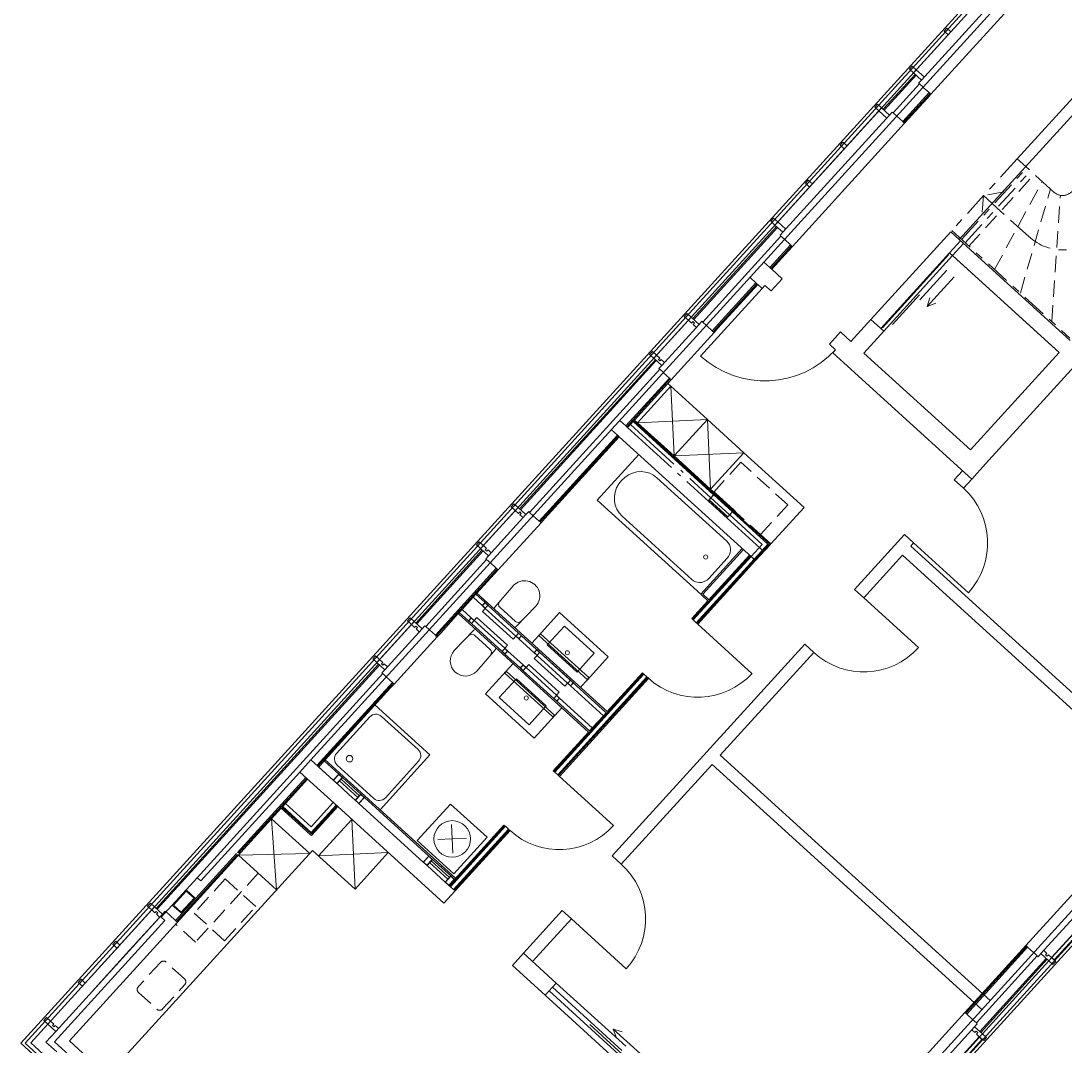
# Model space of a CAD drawing. Header units: metres. Extents: x 2747624 to 2747775, y 1250135 to 1250307.
# Drawn here: x 2747682.52 to 2747695.21, y 1250203.78 to 1250216.23 of the extents above; entities that cross this region are included whole.
import ezdxf

# ---------------------------------------------------------------- set-up
doc = ezdxf.new("R2010")
doc.units = ezdxf.units.M
doc.header["$MEASUREMENT"] = 0
doc.linetypes.add('Strich 2_1mm', pattern=[0.3, 0.2, -0.1])
doc.linetypes.add('Strichpunkt 3_1_1mm Achsen', pattern=[0.5, 0.3, -0.1, 0, -0.1])
doc.layers.add('nichttragend', color=7, linetype='Continuous')
doc.layers.add('tragend', color=7, linetype='Continuous')

# ---------------------------------------------------------------- blocks, each defined once
blk = doc.blocks.new('dfghdgh')
at = {"layer": 'nichttragend', "color": 252, "linetype": 'Continuous', "lineweight": 0}
for p, q in [((2746682.52, 1250203.814), (2746699.062, 1250222)), ((2746682.57, 1250203.816), (2746699.064, 1250221.95)), ((2746682.64, 1250203.819), (2746699.068, 1250221.88)), ((2746699.081, 1250221.591), (2746686.042, 1250207.256)), ((2746693.36, 1250215.605), (2746694.655, 1250217.029)), ((2746693.456, 1250215.518), (2746694.752, 1250216.942)), ((2746694.935, 1250216.843), (2746693.572, 1250215.345)), ((2746693.765, 1250216.149), (2746693.731, 1250216.112)), ((2746693.765, 1250216.149), (2746693.814, 1250216.104)), ((2746696.254, 1250216.149), (2746693.916, 1250213.579)), ((2746693.731, 1250216.112), (2746693.781, 1250216.067)), ((2746693.344, 1250215.687), (2746693.311, 1250215.65)), ((2746693.311, 1250215.65), (2746693.36, 1250215.605)), ((2746693.344, 1250215.687), (2746693.394, 1250215.642)), ((2746693.394, 1250215.642), (2746693.36, 1250215.605)), ((2746693.394, 1250215.642), (2746693.49, 1250215.555)), ((2746693.36, 1250215.605), (2746693.456, 1250215.518)), ((2746693.456, 1250215.518), (2746693.36, 1250215.605)), ((2746693.456, 1250215.518), (2746693.423, 1250215.481)), ((2746693.423, 1250215.481), (2746693.433, 1250215.471)), ((2746693.433, 1250215.471), (2746693.478, 1250215.43)), ((2746693.478, 1250215.43), (2746693.479, 1250215.429)), ((2746693.479, 1250215.429), (2746693.55, 1250215.365)), ((2746693.572, 1250215.345), (2746693.525, 1250215.293)), ((2746693.55, 1250215.365), (2746693.561, 1250215.355)), ((2746693.561, 1250215.355), (2746693.572, 1250215.345)), ((2746695.343, 1250215.356), (2746694.62, 1250214.561)), ((2746691.678, 1250213.756), (2746692.973, 1250215.18)), ((2746692.924, 1250215.225), (2746692.89, 1250215.188)), ((2746692.89, 1250215.188), (2746692.94, 1250215.143)), ((2746692.924, 1250215.225), (2746692.973, 1250215.18)), ((2746692.973, 1250215.18), (2746692.94, 1250215.143)), ((2746692.973, 1250215.18), (2746692.94, 1250215.143)), ((2746692.94, 1250215.143), (2746693.036, 1250215.055)), ((2746692.973, 1250215.18), (2746693.069, 1250215.092)), ((2746693.069, 1250215.092), (2746692.973, 1250215.18)), ((2746693.069, 1250215.092), (2746693.103, 1250215.129)), ((2746693.103, 1250215.129), (2746693.114, 1250215.119)), ((2746691.774, 1250213.668), (2746693.069, 1250215.092)), ((2746693.114, 1250215.119), (2746693.158, 1250215.079)), ((2746693.158, 1250215.079), (2746693.159, 1250215.078)), ((2746693.159, 1250215.078), (2746693.23, 1250215.013)), ((2746693.23, 1250215.013), (2746693.241, 1250215.003)), ((2746693.241, 1250215.003), (2746693.252, 1250214.993)), ((2746693.252, 1250214.993), (2746693.3, 1250215.045)), ((2746693.252, 1250214.993), (2746691.89, 1250213.495)), ((2746692.503, 1250214.762), (2746692.469, 1250214.725)), ((2746692.503, 1250214.762), (2746692.553, 1250214.717)), ((2746692.469, 1250214.725), (2746692.519, 1250214.68)), ((2746692.553, 1250214.717), (2746692.519, 1250214.68)), ((2746694.62, 1250214.561), (2746694.723, 1250214.466)), ((2746692.083, 1250214.3), (2746692.049, 1250214.263)), ((2746692.049, 1250214.263), (2746692.098, 1250214.218)), ((2746692.083, 1250214.3), (2746692.132, 1250214.255)), ((2746691.662, 1250213.838), (2746691.628, 1250213.801)), ((2746691.628, 1250213.801), (2746691.678, 1250213.756)), ((2746691.662, 1250213.838), (2746691.712, 1250213.793)), ((2746691.712, 1250213.793), (2746691.678, 1250213.756)), ((2746691.678, 1250213.756), (2746691.774, 1250213.668)), ((2746691.774, 1250213.668), (2746691.678, 1250213.756)), ((2746691.712, 1250213.793), (2746691.808, 1250213.705)), ((2746691.774, 1250213.668), (2746691.74, 1250213.631)), ((2746691.74, 1250213.631), (2746691.751, 1250213.621)), ((2746691.751, 1250213.621), (2746691.796, 1250213.581)), ((2746691.796, 1250213.581), (2746691.797, 1250213.58)), ((2746691.797, 1250213.58), (2746691.868, 1250213.515)), ((2746691.89, 1250213.495), (2746691.843, 1250213.444)), ((2746691.868, 1250213.515), (2746691.879, 1250213.505)), ((2746691.879, 1250213.505), (2746691.89, 1250213.495)), ((2746693.916, 1250213.579), (2746695.262, 1250212.354)), ((2746692.962, 1250212.5), (2746693.796, 1250213.417)), ((2746692.982, 1250212.508), (2746693.79, 1250213.396)), ((2746693.833, 1250213.384), (2746692.999, 1250212.466)), ((2746695.128, 1250212.206), (2746693.833, 1250213.384)), ((2746691.764, 1250213.103), (2746691.63, 1250212.955)), ((2746693.767, 1250213.207), (2746693.439, 1250212.847)), ((2746693.856, 1250213.126), (2746693.528, 1250212.766)), ((2746691.522, 1250212.985), (2746690.775, 1250212.164)), ((2746691.556, 1250213.022), (2746691.522, 1250212.985)), ((2746691.63, 1250212.955), (2746691.556, 1250213.022)), ((2746693.433, 1250212.906), (2746693.105, 1250212.546)), ((2746693.528, 1250212.766), (2746693.558, 1250212.873)), ((2746693.528, 1250212.766), (2746693.632, 1250212.806)), ((2746690.206, 1250212.137), (2746690.66, 1250212.637)), ((2746690.611, 1250212.682), (2746690.577, 1250212.645)), ((2746690.577, 1250212.645), (2746690.627, 1250212.6)), ((2746690.611, 1250212.682), (2746690.66, 1250212.637)), ((2746690.66, 1250212.637), (2746690.627, 1250212.6)), ((2746690.66, 1250212.637), (2746690.627, 1250212.6)), ((2746690.627, 1250212.6), (2746690.665, 1250212.565)), ((2746690.66, 1250212.637), (2746690.756, 1250212.549)), ((2746690.756, 1250212.549), (2746690.66, 1250212.637)), ((2746690.302, 1250212.05), (2746690.756, 1250212.549)), ((2746690.681, 1250212.582), (2746690.665, 1250212.565)), ((2746690.681, 1250212.582), (2746690.699, 1250212.565)), ((2746690.699, 1250212.565), (2746690.684, 1250212.548)), ((2746690.684, 1250212.548), (2746690.723, 1250212.512)), ((2746690.756, 1250212.549), (2746690.79, 1250212.586)), ((2746690.79, 1250212.586), (2746690.801, 1250212.577)), ((2746690.801, 1250212.577), (2746690.845, 1250212.536)), ((2746690.845, 1250212.536), (2746690.846, 1250212.535)), ((2746690.846, 1250212.535), (2746690.917, 1250212.471)), ((2746690.917, 1250212.471), (2746690.928, 1250212.46)), ((2746690.939, 1250212.45), (2746690.986, 1250212.502)), ((2746690.418, 1250211.877), (2746690.939, 1250212.45)), ((2746690.928, 1250212.46), (2746690.939, 1250212.45)), ((2746692.474, 1250212.457), (2746692.34, 1250212.309)), ((2746690.19, 1250212.22), (2746690.156, 1250212.183)), ((2746690.19, 1250212.22), (2746690.24, 1250212.174)), ((2746692.34, 1250212.309), (2746692.414, 1250212.241)), ((2746692.414, 1250212.241), (2746692.38, 1250212.204)), ((2746690.156, 1250212.183), (2746690.206, 1250212.137)), ((2746690.24, 1250212.174), (2746690.206, 1250212.137)), ((2746690.24, 1250212.174), (2746690.206, 1250212.137)), ((2746690.206, 1250212.137), (2746690.302, 1250212.05)), ((2746690.302, 1250212.05), (2746690.206, 1250212.137)), ((2746690.24, 1250212.174), (2746690.278, 1250212.139)), ((2746690.278, 1250212.139), (2746690.263, 1250212.122)), ((2746690.263, 1250212.122), (2746690.281, 1250212.105)), ((2746690.297, 1250212.122), (2746690.281, 1250212.105)), ((2746690.297, 1250212.122), (2746690.336, 1250212.087)), ((2746692.756, 1250212.2), (2746694.051, 1250211.023)), ((2746694.051, 1250211.023), (2746695.128, 1250212.206)), ((2746690.302, 1250212.05), (2746690.268, 1250212.013)), ((2746690.268, 1250212.013), (2746690.279, 1250212.003)), ((2746690.279, 1250212.003), (2746690.324, 1250211.963)), ((2746690.324, 1250211.963), (2746690.325, 1250211.962)), ((2746690.325, 1250211.962), (2746690.396, 1250211.897)), ((2746689.972, 1250211.387), (2746690.376, 1250211.831)), ((2746690.418, 1250211.877), (2746690.371, 1250211.825)), ((2746690.376, 1250211.831), (2746690.413, 1250211.797)), ((2746690.396, 1250211.897), (2746690.407, 1250211.887)), ((2746690.407, 1250211.887), (2746690.418, 1250211.877)), ((2746690.413, 1250211.797), (2746690.009, 1250211.353)), ((2746690.413, 1250211.797), (2746690.857, 1250211.394)), ((2746690.453, 1250210.95), (2746690.413, 1250211.797)), ((2746689.922, 1250211.332), (2746689.955, 1250211.369)), ((2746689.922, 1250211.332), (2746690.45, 1250210.851)), ((2746689.955, 1250211.369), (2746689.964, 1250211.378)), ((2746689.955, 1250211.369), (2746690.933, 1250210.479)), ((2746689.964, 1250211.378), (2746689.972, 1250211.387)), ((2746689.964, 1250211.378), (2746690.941, 1250210.489)), ((2746690.009, 1250211.353), (2746689.972, 1250211.387)), ((2746690.857, 1250211.394), (2746690.009, 1250211.353)), ((2746690.453, 1250210.95), (2746690.009, 1250211.353)), ((2746690.453, 1250210.95), (2746690.857, 1250211.394)), ((2746690.857, 1250211.394), (2746691.301, 1250210.99)), ((2746690.897, 1250210.546), (2746690.857, 1250211.394)), ((2746689.519, 1250210.414), (2746690.023, 1250210.969)), ((2746691.301, 1250210.99), (2746690.453, 1250210.95)), ((2746690.897, 1250210.546), (2746690.453, 1250210.95)), ((2746691.301, 1250210.99), (2746690.897, 1250210.546)), ((2746692.031, 1250210.325), (2746691.301, 1250210.99)), ((2746689.813, 1250210.653), (2746689.853, 1250210.69)), ((2746689.853, 1250210.69), (2746689.899, 1250210.721)), ((2746689.899, 1250210.721), (2746689.948, 1250210.743)), ((2746689.948, 1250210.743), (2746690.001, 1250210.756)), ((2746690.001, 1250210.756), (2746690.054, 1250210.76)), ((2746690.054, 1250210.76), (2746690.107, 1250210.755)), ((2746690.107, 1250210.755), (2746690.157, 1250210.74)), ((2746690.157, 1250210.74), (2746690.204, 1250210.717)), ((2746690.204, 1250210.717), (2746690.245, 1250210.686)), ((2746690.245, 1250210.686), (2746691.094, 1250209.914)), ((2746690.533, 1250210.776), (2746690.561, 1250210.75)), ((2746689.737, 1250210.51), (2746689.754, 1250210.561)), ((2746689.754, 1250210.561), (2746689.78, 1250210.61)), ((2746689.78, 1250210.61), (2746689.813, 1250210.653)), ((2746690.644, 1250210.675), (2746690.899, 1250210.442)), ((2746693.967, 1250210.558), (2746693.856, 1250210.659)), ((2746689.728, 1250210.456), (2746689.737, 1250210.51)), ((2746689.729, 1250210.403), (2746689.728, 1250210.456)), ((2746690.951, 1250210.499), (2746690.875, 1250210.416)), ((2746690.95, 1250210.498), (2746690.876, 1250210.417)), ((2746690.877, 1250210.416), (2746690.943, 1250210.488)), ((2746690.897, 1250210.546), (2746690.934, 1250210.512)), ((2746690.9, 1250210.441), (2746691.127, 1250210.235)), ((2746690.934, 1250210.478), (2746691.161, 1250210.272)), ((2746690.936, 1250210.514), (2746690.935, 1250210.513)), ((2746690.935, 1250210.513), (2746690.954, 1250210.496)), ((2746690.955, 1250210.497), (2746690.936, 1250210.514)), ((2746690.938, 1250210.511), (2746690.937, 1250210.51)), ((2746690.942, 1250210.488), (2746691.169, 1250210.281)), ((2746690.943, 1250210.488), (2746690.942, 1250210.488)), ((2746690.951, 1250210.497), (2746690.943, 1250210.488)), ((2746690.944, 1250210.487), (2746690.943, 1250210.488)), ((2746690.944, 1250210.487), (2746690.953, 1250210.497)), ((2746690.944, 1250210.487), (2746691.169, 1250210.283)), ((2746690.953, 1250210.499), (2746690.951, 1250210.497)), ((2746690.954, 1250210.498), (2746690.953, 1250210.497)), ((2746690.955, 1250210.497), (2746690.954, 1250210.496)), ((2746690.954, 1250210.496), (2746691.176, 1250210.294)), ((2746691.177, 1250210.295), (2746690.955, 1250210.497)), ((2746688.103, 1250209.826), (2746688.557, 1250210.325)), ((2746688.508, 1250210.37), (2746688.474, 1250210.333)), ((2746688.474, 1250210.333), (2746688.524, 1250210.288)), ((2746688.508, 1250210.37), (2746688.557, 1250210.325)), ((2746688.557, 1250210.325), (2746688.524, 1250210.288)), ((2746688.557, 1250210.325), (2746688.524, 1250210.288)), ((2746688.557, 1250210.325), (2746688.654, 1250210.238)), ((2746688.654, 1250210.238), (2746688.557, 1250210.325)), ((2746690.776, 1250209.27), (2746689.519, 1250210.414)), ((2746689.739, 1250210.351), (2746689.729, 1250210.403)), ((2746689.759, 1250210.302), (2746689.739, 1250210.351)), ((2746690.875, 1250210.416), (2746690.876, 1250210.417)), ((2746690.875, 1250210.416), (2746691.105, 1250210.207)), ((2746691.105, 1250210.21), (2746690.877, 1250210.416)), ((2746691.627, 1250209.881), (2746692.031, 1250210.325)), ((2746688.199, 1250209.738), (2746688.654, 1250210.238)), ((2746688.524, 1250210.288), (2746688.563, 1250210.253)), ((2746688.578, 1250210.27), (2746688.563, 1250210.253)), ((2746688.578, 1250210.27), (2746688.597, 1250210.253)), ((2746688.597, 1250210.253), (2746688.581, 1250210.236)), ((2746688.581, 1250210.236), (2746688.62, 1250210.201)), ((2746688.654, 1250210.238), (2746688.687, 1250210.275)), ((2746688.687, 1250210.275), (2746688.698, 1250210.265)), ((2746688.698, 1250210.265), (2746688.742, 1250210.224)), ((2746688.742, 1250210.224), (2746688.743, 1250210.223)), ((2746688.743, 1250210.223), (2746688.814, 1250210.159)), ((2746688.837, 1250210.139), (2746688.884, 1250210.19)), ((2746689.786, 1250210.258), (2746689.759, 1250210.302)), ((2746689.821, 1250210.22), (2746689.786, 1250210.258)), ((2746690.67, 1250209.448), (2746689.821, 1250210.22)), ((2746691.17, 1250210.282), (2746691.105, 1250210.21)), ((2746691.105, 1250210.207), (2746691.106, 1250210.209)), ((2746691.106, 1250210.209), (2746691.18, 1250210.29)), ((2746691.106, 1250210.209), (2746691.179, 1250210.289)), ((2746691.129, 1250210.234), (2746691.521, 1250209.876)), ((2746691.162, 1250210.271), (2746691.592, 1250209.88)), ((2746691.178, 1250210.292), (2746691.169, 1250210.283)), ((2746691.169, 1250210.283), (2746691.17, 1250210.282)), ((2746691.17, 1250210.282), (2746691.178, 1250210.29)), ((2746691.171, 1250210.28), (2746691.61, 1250209.881)), ((2746691.176, 1250210.294), (2746691.177, 1250210.295)), ((2746691.176, 1250210.294), (2746691.196, 1250210.276)), ((2746691.197, 1250210.277), (2746691.177, 1250210.295)), ((2746691.179, 1250210.293), (2746691.178, 1250210.292)), ((2746691.192, 1250210.277), (2746691.193, 1250210.279)), ((2746691.196, 1250210.276), (2746691.197, 1250210.277)), ((2746688.837, 1250210.139), (2746688.315, 1250209.565)), ((2746688.814, 1250210.159), (2746688.826, 1250210.149)), ((2746688.826, 1250210.149), (2746688.837, 1250210.139)), ((2746691.503, 1250209.994), (2746691.627, 1250209.881)), ((2746693.361, 1250209.893), (2746693.25, 1250209.994)), ((2746688.087, 1250209.908), (2746688.054, 1250209.871)), ((2746688.054, 1250209.871), (2746688.103, 1250209.826)), ((2746688.087, 1250209.908), (2746688.137, 1250209.863)), ((2746688.137, 1250209.863), (2746688.103, 1250209.826)), ((2746688.137, 1250209.863), (2746688.103, 1250209.826)), ((2746688.103, 1250209.826), (2746688.199, 1250209.738)), ((2746688.199, 1250209.738), (2746688.103, 1250209.826)), ((2746688.137, 1250209.863), (2746688.176, 1250209.827)), ((2746688.176, 1250209.827), (2746688.16, 1250209.81)), ((2746688.16, 1250209.81), (2746688.179, 1250209.794)), ((2746688.194, 1250209.811), (2746688.179, 1250209.794)), ((2746688.194, 1250209.811), (2746688.233, 1250209.775)), ((2746691.281, 1250209.825), (2746690.776, 1250209.27)), ((2746690.802, 1250209.271), (2746691.294, 1250209.813)), ((2746691.094, 1250209.914), (2746691.111, 1250209.896)), ((2746691.111, 1250209.896), (2746691.124, 1250209.874)), ((2746691.124, 1250209.874), (2746691.133, 1250209.851)), ((2746691.133, 1250209.851), (2746691.138, 1250209.827)), ((2746691.138, 1250209.801), (2746691.134, 1250209.776)), ((2746691.138, 1250209.827), (2746691.138, 1250209.801)), ((2746691.368, 1250209.745), (2746691.294, 1250209.813)), ((2746691.521, 1250209.876), (2746691.387, 1250209.728)), ((2746691.558, 1250209.843), (2746691.424, 1250209.695)), ((2746691.61, 1250209.881), (2746691.433, 1250209.686)), ((2746691.442, 1250209.678), (2746691.619, 1250209.872)), ((2746691.558, 1250209.843), (2746691.592, 1250209.88)), ((2746691.627, 1250209.881), (2746691.619, 1250209.872)), ((2746693.361, 1250209.893), (2746694.027, 1250209.287)), ((2746688.199, 1250209.738), (2746688.166, 1250209.701)), ((2746688.166, 1250209.701), (2746688.176, 1250209.692)), ((2746688.176, 1250209.692), (2746688.221, 1250209.651)), ((2746690.676, 1250208.966), (2746691.378, 1250209.737)), ((2746690.685, 1250208.957), (2746691.387, 1250209.728)), ((2746690.722, 1250208.924), (2746691.424, 1250209.695)), ((2746690.732, 1250208.915), (2746691.433, 1250209.686)), ((2746690.741, 1250208.907), (2746691.442, 1250209.678)), ((2746691.098, 1250209.707), (2746690.876, 1250209.463)), ((2746690.943, 1250209.278), (2746691.368, 1250209.745)), ((2746691.114, 1250209.728), (2746691.098, 1250209.707)), ((2746691.126, 1250209.751), (2746691.114, 1250209.728)), ((2746691.134, 1250209.776), (2746691.126, 1250209.751)), ((2746691.378, 1250209.737), (2746691.368, 1250209.745)), ((2746691.387, 1250209.728), (2746691.378, 1250209.737)), ((2746691.387, 1250209.728), (2746691.424, 1250209.695)), ((2746691.424, 1250209.695), (2746691.433, 1250209.686)), ((2746691.433, 1250209.686), (2746691.442, 1250209.678)), ((2746688.221, 1250209.651), (2746688.222, 1250209.65)), ((2746688.222, 1250209.65), (2746688.293, 1250209.586)), ((2746688.315, 1250209.565), (2746688.268, 1250209.514)), ((2746688.293, 1250209.586), (2746688.304, 1250209.575)), ((2746688.304, 1250209.575), (2746688.315, 1250209.565)), ((2746690.69, 1250209.433), (2746690.67, 1250209.448)), ((2746690.712, 1250209.422), (2746690.69, 1250209.433)), ((2746690.736, 1250209.415), (2746690.712, 1250209.422)), ((2746690.811, 1250209.421), (2746690.786, 1250209.414)), ((2746690.835, 1250209.431), (2746690.811, 1250209.421)), ((2746690.857, 1250209.446), (2746690.835, 1250209.431)), ((2746690.876, 1250209.463), (2746690.857, 1250209.446)), ((2746692.355, 1250202.207), (2746698.916, 1250209.419)), ((2746688.5, 1250209.374), (2746688.274, 1250209.113)), ((2746690.761, 1250209.412), (2746690.736, 1250209.415)), ((2746690.786, 1250209.414), (2746690.761, 1250209.412)), ((2746692.756, 1250209.227), (2746692.645, 1250209.328)), ((2746688.012, 1250209.233), (2746687.878, 1250209.085)), ((2746688.046, 1250209.269), (2746688.012, 1250209.233)), ((2746688.123, 1250209.132), (2746688.012, 1250209.233)), ((2746688.058, 1250209.283), (2746688.046, 1250209.269)), ((2746688.157, 1250209.169), (2746688.046, 1250209.269)), ((2746689.639, 1250207.845), (2746688.058, 1250209.283)), ((2746688.157, 1250209.169), (2746688.123, 1250209.132)), ((2746688.126, 1250209.132), (2746688.157, 1250209.166)), ((2746688.194, 1250209.135), (2746688.157, 1250209.169)), ((2746688.157, 1250209.166), (2746688.191, 1250209.135)), ((2746690.864, 1250209.19), (2746690.667, 1250208.974)), ((2746690.776, 1250209.27), (2746690.79, 1250209.258)), ((2746690.79, 1250209.258), (2746690.864, 1250209.19)), ((2746690.802, 1250209.271), (2746690.876, 1250209.204)), ((2746690.943, 1250209.278), (2746690.876, 1250209.204)), ((2746699.036, 1250209.175), (2746692.131, 1250201.583)), ((2746692.756, 1250209.227), (2746693.421, 1250208.621)), ((2746687.844, 1250209.048), (2746687.832, 1250209.034)), ((2746687.878, 1250209.085), (2746687.844, 1250209.048)), ((2746687.955, 1250208.947), (2746687.844, 1250209.048)), ((2746687.989, 1250208.984), (2746687.878, 1250209.085)), ((2746688.123, 1250209.132), (2746688.16, 1250209.098)), ((2746688.16, 1250209.101), (2746688.126, 1250209.132)), ((2746688.16, 1250209.098), (2746688.127, 1250209.061)), ((2746688.127, 1250209.061), (2746688.497, 1250208.724)), ((2746688.191, 1250209.135), (2746688.16, 1250209.101)), ((2746688.53, 1250208.761), (2746688.16, 1250209.098)), ((2746688.564, 1250208.798), (2746688.194, 1250209.135)), ((2746688.527, 1250208.939), (2746688.337, 1250209.111)), ((2746688.534, 1250208.876), (2746688.773, 1250209.126)), ((2746688.808, 1250208.77), (2746689.06, 1250209.047)), ((2746689.06, 1250209.047), (2746689.652, 1250208.509)), ((2746692.157, 1250201.559), (2746699.063, 1250209.151)), ((2746686.842, 1250208.439), (2746687.296, 1250208.938)), ((2746687.246, 1250208.983), (2746687.213, 1250208.946)), ((2746687.213, 1250208.946), (2746687.262, 1250208.901)), ((2746687.246, 1250208.983), (2746687.296, 1250208.938)), ((2746687.296, 1250208.938), (2746687.262, 1250208.901)), ((2746687.296, 1250208.938), (2746687.262, 1250208.901)), ((2746687.296, 1250208.938), (2746687.392, 1250208.851)), ((2746687.392, 1250208.851), (2746687.296, 1250208.938)), ((2746687.832, 1250209.034), (2746689.413, 1250207.596)), ((2746687.989, 1250208.984), (2746687.955, 1250208.947)), ((2746687.955, 1250208.947), (2746687.992, 1250208.913)), ((2746687.958, 1250208.947), (2746687.989, 1250208.981)), ((2746687.992, 1250208.916), (2746687.958, 1250208.947)), ((2746688.026, 1250208.95), (2746687.989, 1250208.984)), ((2746687.989, 1250208.981), (2746688.023, 1250208.95)), ((2746688.023, 1250208.95), (2746687.992, 1250208.916)), ((2746687.992, 1250208.913), (2746688.362, 1250208.577)), ((2746688.059, 1250208.987), (2746688.026, 1250208.95)), ((2746688.396, 1250208.614), (2746688.026, 1250208.95)), ((2746688.429, 1250208.651), (2746688.059, 1250208.987)), ((2746690.667, 1250208.974), (2746690.676, 1250208.966)), ((2746690.676, 1250208.966), (2746690.685, 1250208.957)), ((2746690.685, 1250208.957), (2746690.722, 1250208.924)), ((2746690.722, 1250208.924), (2746690.732, 1250208.915)), ((2746690.732, 1250208.915), (2746690.741, 1250208.907)), ((2746686.938, 1250208.351), (2746687.392, 1250208.851)), ((2746687.262, 1250208.901), (2746687.301, 1250208.866)), ((2746687.316, 1250208.883), (2746687.301, 1250208.866)), ((2746687.316, 1250208.883), (2746687.335, 1250208.866)), ((2746687.335, 1250208.866), (2746687.319, 1250208.849)), ((2746687.319, 1250208.849), (2746687.358, 1250208.814)), ((2746687.392, 1250208.851), (2746687.426, 1250208.888)), ((2746687.426, 1250208.888), (2746687.436, 1250208.878)), ((2746687.436, 1250208.878), (2746687.481, 1250208.837)), ((2746687.481, 1250208.837), (2746687.482, 1250208.836)), ((2746687.482, 1250208.836), (2746687.553, 1250208.772)), ((2746687.575, 1250208.752), (2746687.622, 1250208.803)), ((2746687.782, 1250208.586), (2746688.022, 1250208.835)), ((2746688.533, 1250208.762), (2746688.564, 1250208.796)), ((2746688.601, 1250208.765), (2746688.564, 1250208.798)), ((2746688.564, 1250208.796), (2746688.598, 1250208.765)), ((2746688.832, 1250208.789), (2746688.812, 1250208.766)), ((2746689.416, 1250208.257), (2746688.832, 1250208.789)), ((2746689.121, 1250208.884), (2746688.913, 1250208.654)), ((2746689.484, 1250208.554), (2746689.121, 1250208.884)), ((2746690.741, 1250208.907), (2746691.399, 1250208.308)), ((2746687.053, 1250208.178), (2746687.575, 1250208.752)), ((2746687.553, 1250208.772), (2746687.564, 1250208.762)), ((2746687.564, 1250208.762), (2746687.575, 1250208.752)), ((2746688.219, 1250208.6), (2746688.029, 1250208.772)), ((2746688.497, 1250208.724), (2746688.53, 1250208.761)), ((2746688.53, 1250208.761), (2746688.567, 1250208.728)), ((2746688.567, 1250208.731), (2746688.533, 1250208.762)), ((2746688.567, 1250208.728), (2746688.601, 1250208.765)), ((2746688.598, 1250208.765), (2746688.567, 1250208.731)), ((2746688.752, 1250208.56), (2746688.567, 1250208.728)), ((2746689.627, 1250207.831), (2746688.601, 1250208.765)), ((2746688.808, 1250208.77), (2746688.724, 1250208.677)), ((2746689.4, 1250208.231), (2746688.808, 1250208.77)), ((2746692.15, 1250208.561), (2746692.039, 1250208.662)), ((2746688.282, 1250208.599), (2746688.056, 1250208.337)), ((2746688.362, 1250208.577), (2746688.399, 1250208.543)), ((2746688.365, 1250208.577), (2746688.396, 1250208.611)), ((2746688.399, 1250208.546), (2746688.365, 1250208.577)), ((2746688.396, 1250208.614), (2746688.429, 1250208.651)), ((2746688.433, 1250208.58), (2746688.396, 1250208.614)), ((2746688.396, 1250208.611), (2746688.43, 1250208.58)), ((2746688.399, 1250208.543), (2746688.433, 1250208.58)), ((2746688.43, 1250208.58), (2746688.399, 1250208.546)), ((2746688.584, 1250208.375), (2746688.399, 1250208.543)), ((2746688.618, 1250208.412), (2746688.433, 1250208.58)), ((2746688.786, 1250208.597), (2746688.752, 1250208.56)), ((2746688.752, 1250208.56), (2746688.789, 1250208.526)), ((2746688.755, 1250208.56), (2746688.786, 1250208.594)), ((2746688.789, 1250208.529), (2746688.755, 1250208.56)), ((2746688.823, 1250208.563), (2746688.786, 1250208.597)), ((2746688.786, 1250208.594), (2746688.82, 1250208.563)), ((2746688.82, 1250208.563), (2746688.789, 1250208.529)), ((2746689.193, 1250208.226), (2746688.823, 1250208.563)), ((2746688.913, 1250208.654), (2746689.275, 1250208.325)), ((2746689.275, 1250208.325), (2746689.484, 1250208.554)), ((2746686.826, 1250208.521), (2746686.792, 1250208.484)), ((2746686.792, 1250208.484), (2746686.842, 1250208.439)), ((2746686.826, 1250208.521), (2746686.875, 1250208.476)), ((2746686.875, 1250208.476), (2746686.842, 1250208.439)), ((2746686.875, 1250208.476), (2746686.842, 1250208.439)), ((2746686.842, 1250208.439), (2746686.938, 1250208.351)), ((2746686.938, 1250208.351), (2746686.842, 1250208.439)), ((2746686.875, 1250208.476), (2746686.914, 1250208.44)), ((2746686.914, 1250208.44), (2746686.899, 1250208.423)), ((2746686.899, 1250208.423), (2746686.917, 1250208.407)), ((2746686.932, 1250208.424), (2746686.917, 1250208.407)), ((2746686.932, 1250208.424), (2746686.971, 1250208.388)), ((2746688.414, 1250208.336), (2746688.498, 1250208.429)), ((2746688.618, 1250208.412), (2746688.584, 1250208.375)), ((2746688.587, 1250208.375), (2746688.618, 1250208.409)), ((2746688.655, 1250208.378), (2746688.618, 1250208.412)), ((2746688.618, 1250208.409), (2746688.652, 1250208.378)), ((2746688.688, 1250208.415), (2746688.655, 1250208.378)), ((2746689.058, 1250208.079), (2746688.688, 1250208.415)), ((2746688.789, 1250208.526), (2746688.755, 1250208.489)), ((2746688.755, 1250208.489), (2746689.125, 1250208.152)), ((2746689.159, 1250208.19), (2746688.789, 1250208.526)), ((2746689.652, 1250208.509), (2746689.4, 1250208.231)), ((2746686.938, 1250208.351), (2746686.904, 1250208.314)), ((2746686.904, 1250208.314), (2746686.915, 1250208.305)), ((2746686.915, 1250208.305), (2746686.959, 1250208.264)), ((2746688.414, 1250208.336), (2746688.161, 1250208.059)), ((2746688.397, 1250208.311), (2746688.417, 1250208.333)), ((2746688.982, 1250207.779), (2746688.397, 1250208.311)), ((2746689.005, 1250207.798), (2746688.414, 1250208.336)), ((2746688.584, 1250208.375), (2746688.621, 1250208.341)), ((2746688.621, 1250208.344), (2746688.587, 1250208.375)), ((2746688.652, 1250208.378), (2746688.621, 1250208.344)), ((2746688.621, 1250208.341), (2746688.991, 1250208.005)), ((2746689.024, 1250208.042), (2746688.655, 1250208.378)), ((2746688.994, 1250207.116), (2746690.077, 1250208.307)), ((2746689.003, 1250207.108), (2746690.086, 1250208.299)), ((2746690.068, 1250208.316), (2746689.639, 1250207.845)), ((2746690.068, 1250208.316), (2746690.077, 1250208.307)), ((2746690.077, 1250208.307), (2746690.086, 1250208.299)), ((2746690.086, 1250208.299), (2746690.123, 1250208.265)), ((2746686.959, 1250208.264), (2746686.96, 1250208.263)), ((2746686.96, 1250208.263), (2746687.031, 1250208.199)), ((2746687.053, 1250208.178), (2746687.006, 1250208.127)), ((2746687.031, 1250208.199), (2746687.042, 1250208.188)), ((2746687.042, 1250208.188), (2746687.053, 1250208.178)), ((2746688.33, 1250208.014), (2746688.538, 1250208.243)), ((2746688.538, 1250208.243), (2746688.901, 1250207.913)), ((2746689.04, 1250207.074), (2746690.123, 1250208.265)), ((2746689.049, 1250207.066), (2746690.133, 1250208.257)), ((2746689.059, 1250207.057), (2746690.142, 1250208.248)), ((2746689.125, 1250208.152), (2746689.159, 1250208.189)), ((2746689.159, 1250208.189), (2746689.196, 1250208.156)), ((2746689.162, 1250208.19), (2746689.193, 1250208.224)), ((2746689.196, 1250208.159), (2746689.162, 1250208.19)), ((2746689.23, 1250208.193), (2746689.193, 1250208.226)), ((2746689.193, 1250208.224), (2746689.227, 1250208.193)), ((2746689.196, 1250208.156), (2746689.23, 1250208.193)), ((2746689.227, 1250208.193), (2746689.196, 1250208.159)), ((2746689.594, 1250207.794), (2746689.196, 1250208.156)), ((2746689.316, 1250208.139), (2746689.4, 1250208.231)), ((2746689.396, 1250208.235), (2746689.416, 1250208.257)), ((2746690.123, 1250208.265), (2746690.133, 1250208.257)), ((2746690.133, 1250208.257), (2746690.142, 1250208.248)), ((2746688.161, 1250208.059), (2746688.753, 1250207.52)), ((2746688.994, 1250208.005), (2746689.025, 1250208.039)), ((2746689.024, 1250208.042), (2746689.058, 1250208.079)), ((2746689.061, 1250208.008), (2746689.024, 1250208.042)), ((2746689.025, 1250208.039), (2746689.059, 1250208.008)), ((2746687.487, 1250207.318), (2746686.822, 1250207.924)), ((2746688.692, 1250207.684), (2746688.33, 1250208.014)), ((2746688.901, 1250207.913), (2746688.692, 1250207.684)), ((2746688.991, 1250208.005), (2746689.028, 1250207.971)), ((2746689.028, 1250207.974), (2746688.994, 1250208.005)), ((2746689.028, 1250207.971), (2746689.061, 1250208.008)), ((2746689.059, 1250208.008), (2746689.028, 1250207.974)), ((2746689.425, 1250207.609), (2746689.028, 1250207.971)), ((2746689.459, 1250207.646), (2746689.061, 1250208.008)), ((2746686.354, 1250207.335), (2746686.758, 1250207.779)), ((2746686.899, 1250207.786), (2746687.343, 1250207.382)), ((2746688.753, 1250207.52), (2746689.005, 1250207.798)), ((2746689.002, 1250207.801), (2746688.982, 1250207.779)), ((2746689.09, 1250207.89), (2746689.005, 1250207.798)), ((2746689.594, 1250207.794), (2746689.459, 1250207.646)), ((2746689.627, 1250207.831), (2746689.594, 1250207.794)), ((2746689.459, 1250207.646), (2746689.425, 1250207.609)), ((2746689.413, 1250207.596), (2746688.985, 1250207.125)), ((2746686.882, 1250206.652), (2746687.487, 1250207.318)), ((2746686.137, 1250207.17), (2746686.204, 1250207.244)), ((2746686.137, 1250207.17), (2746686.314, 1250207.009)), ((2746686.204, 1250207.244), (2746686.216, 1250207.258)), ((2746686.204, 1250207.244), (2746686.382, 1250207.083)), ((2746687.797, 1250205.819), (2746686.216, 1250207.258)), ((2746686.805, 1250206.79), (2746686.361, 1250207.194)), ((2746687.35, 1250207.241), (2746686.946, 1250206.797)), ((2746685.908, 1250207.108), (2746684.705, 1250205.786)), ((2746686.382, 1250207.083), (2746686.314, 1250207.009)), ((2746686.314, 1250207.009), (2746686.359, 1250206.969)), ((2746686.317, 1250207.009), (2746686.382, 1250207.08)), ((2746686.358, 1250206.971), (2746686.317, 1250207.009)), ((2746686.423, 1250207.042), (2746686.358, 1250206.971)), ((2746686.359, 1250206.969), (2746686.426, 1250207.043)), ((2746686.426, 1250207.043), (2746686.382, 1250207.083)), ((2746686.382, 1250207.08), (2746686.423, 1250207.042)), ((2746686.63, 1250206.821), (2746686.408, 1250207.023)), ((2746686.426, 1250207.043), (2746686.648, 1250206.841)), ((2746688.985, 1250207.125), (2746688.994, 1250207.116)), ((2746688.994, 1250207.116), (2746689.003, 1250207.108)), ((2746689.003, 1250207.108), (2746689.04, 1250207.074)), ((2746689.04, 1250207.074), (2746689.049, 1250207.066)), ((2746689.049, 1250207.066), (2746689.059, 1250207.057)), ((2746689.059, 1250207.057), (2746689.717, 1250206.459)), ((2746686.39, 1250207.003), (2746686.612, 1250206.801)), ((2746686.648, 1250206.841), (2746686.581, 1250206.767)), ((2746686.581, 1250206.767), (2746686.625, 1250206.726)), ((2746686.583, 1250206.767), (2746686.648, 1250206.838)), ((2746686.625, 1250206.729), (2746686.583, 1250206.767)), ((2746686.625, 1250206.726), (2746686.692, 1250206.8)), ((2746686.689, 1250206.8), (2746686.625, 1250206.729)), ((2746686.692, 1250206.8), (2746686.648, 1250206.841)), ((2746686.648, 1250206.838), (2746686.689, 1250206.8)), ((2746686.692, 1250206.8), (2746687.474, 1250206.089)), ((2746685.682, 1250206.671), (2746683.109, 1250203.842)), ((2746685.691, 1250206.68), (2746685.682, 1250206.671)), ((2746685.682, 1250206.671), (2746686.038, 1250206.347)), ((2746685.699, 1250206.69), (2746685.691, 1250206.68)), ((2746686.047, 1250206.357), (2746685.691, 1250206.68)), ((2746685.733, 1250206.727), (2746685.699, 1250206.69)), ((2746686.009, 1250206.408), (2746685.699, 1250206.69)), ((2746686.043, 1250206.445), (2746685.733, 1250206.727)), ((2746686.312, 1250206.741), (2746686.043, 1250206.445)), ((2746686.349, 1250206.707), (2746686.046, 1250206.374)), ((2746686.358, 1250206.699), (2746686.047, 1250206.357)), ((2746686.048, 1250206.339), (2746686.367, 1250206.69)), ((2746687.738, 1250206.721), (2746687.334, 1250206.277)), ((2746688.182, 1250206.317), (2746687.738, 1250206.721)), ((2746686.027, 1250206.121), (2746685.565, 1250206.542)), ((2746685.623, 1250205.677), (2746685.565, 1250206.542)), ((2746686.538, 1250206.535), (2746686.135, 1250206.091)), ((2746686.538, 1250206.535), (2746686.579, 1250205.687)), ((2746686.009, 1250206.408), (2746686.046, 1250206.374)), ((2746687.727, 1250205.724), (2746688.395, 1250206.458)), ((2746687.736, 1250205.715), (2746688.404, 1250206.45)), ((2746687.758, 1250206.297), (2746687.75, 1250206.472)), ((2746687.773, 1250205.682), (2746688.441, 1250206.416)), ((2746687.783, 1250205.673), (2746688.45, 1250206.407)), ((2746688.386, 1250206.466), (2746687.785, 1250205.806)), ((2746687.792, 1250205.665), (2746688.46, 1250206.399)), ((2746688.386, 1250206.466), (2746688.395, 1250206.458)), ((2746688.395, 1250206.458), (2746688.404, 1250206.45)), ((2746688.404, 1250206.45), (2746688.441, 1250206.416)), ((2746688.441, 1250206.416), (2746688.45, 1250206.407)), ((2746688.45, 1250206.407), (2746688.46, 1250206.399)), ((2746694.725, 1250205.002), (2746696.088, 1250206.5)), ((2746686.048, 1250206.339), (2746686.038, 1250206.347)), ((2746687.334, 1250206.277), (2746687.778, 1250205.874)), ((2746687.758, 1250206.297), (2746687.583, 1250206.289)), ((2746687.758, 1250206.297), (2746687.932, 1250206.306)), ((2746687.758, 1250206.297), (2746687.766, 1250206.123)), ((2746687.778, 1250205.874), (2746688.182, 1250206.317)), ((2746694.908, 1250204.903), (2746696.204, 1250206.327)), ((2746683.781, 1250203.652), (2746686.061, 1250206.158)), ((2746685.161, 1250206.098), (2746686.027, 1250206.121)), ((2746686.061, 1250206.158), (2746686.579, 1250205.687)), ((2746686.135, 1250206.091), (2746686.982, 1250206.131)), ((2746686.579, 1250205.687), (2746686.982, 1250206.131)), ((2746695.035, 1250204.855), (2746696.263, 1250206.205)), ((2746695.041, 1250204.856), (2746696.263, 1250206.2)), ((2746695.071, 1250204.828), (2746696.296, 1250206.175)), ((2746685.161, 1250206.098), (2746685.623, 1250205.677)), ((2746687.474, 1250206.089), (2746687.407, 1250206.015)), ((2746687.407, 1250206.015), (2746687.452, 1250205.974)), ((2746687.41, 1250206.015), (2746687.475, 1250206.086)), ((2746687.451, 1250205.977), (2746687.41, 1250206.015)), ((2746687.516, 1250206.048), (2746687.451, 1250205.977)), ((2746687.452, 1250205.974), (2746687.519, 1250206.048)), ((2746687.519, 1250206.048), (2746687.474, 1250206.089)), ((2746687.475, 1250206.086), (2746687.516, 1250206.048)), ((2746687.483, 1250206.009), (2746687.705, 1250205.807)), ((2746687.723, 1250205.827), (2746687.501, 1250206.029)), ((2746687.519, 1250206.048), (2746687.741, 1250205.847)), ((2746689.812, 1250205.991), (2746689.701, 1250206.091)), ((2746684.661, 1250205.826), (2746684.223, 1250205.346)), ((2746684.705, 1250205.786), (2746684.661, 1250205.826)), ((2746687.741, 1250205.847), (2746687.674, 1250205.773)), ((2746687.674, 1250205.773), (2746687.718, 1250205.732)), ((2746687.676, 1250205.773), (2746687.741, 1250205.844)), ((2746687.718, 1250205.735), (2746687.676, 1250205.773)), ((2746687.718, 1250205.732), (2746687.785, 1250205.806)), ((2746687.782, 1250205.806), (2746687.718, 1250205.735)), ((2746687.785, 1250205.806), (2746687.741, 1250205.847)), ((2746687.741, 1250205.844), (2746687.782, 1250205.806)), ((2746687.785, 1250205.806), (2746687.797, 1250205.819)), ((2746687.727, 1250205.724), (2746687.718, 1250205.732)), ((2746684.092, 1250205.516), (2746684.058, 1250205.479)), ((2746684.092, 1250205.516), (2746684.142, 1250205.471)), ((2746682.846, 1250204.046), (2746684.142, 1250205.471)), ((2746682.942, 1250203.959), (2746684.238, 1250205.383)), ((2746683.8, 1250204.902), (2746684.238, 1250205.383)), ((2746684.058, 1250205.479), (2746684.108, 1250205.434)), ((2746684.142, 1250205.471), (2746684.108, 1250205.434)), ((2746684.142, 1250205.471), (2746684.108, 1250205.434)), ((2746684.108, 1250205.434), (2746684.147, 1250205.398)), ((2746684.142, 1250205.471), (2746684.238, 1250205.383)), ((2746684.238, 1250205.383), (2746684.142, 1250205.471)), ((2746684.162, 1250205.415), (2746684.147, 1250205.398)), ((2746684.162, 1250205.415), (2746684.181, 1250205.398)), ((2746684.181, 1250205.398), (2746684.165, 1250205.381)), ((2746684.165, 1250205.381), (2746684.204, 1250205.346)), ((2746684.238, 1250205.383), (2746684.271, 1250205.42)), ((2746684.271, 1250205.42), (2746684.282, 1250205.41)), ((2746684.282, 1250205.41), (2746684.327, 1250205.37)), ((2746684.327, 1250205.37), (2746684.328, 1250205.369)), ((2746684.328, 1250205.369), (2746684.399, 1250205.304)), ((2746689.206, 1250205.325), (2746689.095, 1250205.426)), ((2746684.268, 1250205.305), (2746682.929, 1250203.833)), ((2746684.223, 1250205.346), (2746684.268, 1250205.305)), ((2746684.399, 1250205.304), (2746684.41, 1250205.294)), ((2746684.41, 1250205.294), (2746684.421, 1250205.284)), ((2746689.206, 1250205.325), (2746689.872, 1250204.719)), ((2746683.671, 1250205.053), (2746683.638, 1250205.016)), ((2746683.638, 1250205.016), (2746683.687, 1250204.971)), ((2746683.671, 1250205.053), (2746683.721, 1250205.008)), ((2746683.721, 1250205.008), (2746683.687, 1250204.971)), ((2746694.736, 1250204.992), (2746694.725, 1250205.002)), ((2746694.747, 1250204.982), (2746694.736, 1250204.992)), ((2746694.818, 1250204.917), (2746694.747, 1250204.982)), ((2746683.38, 1250204.44), (2746683.8, 1250204.902)), ((2746694.82, 1250204.916), (2746694.818, 1250204.917)), ((2746694.864, 1250204.876), (2746694.82, 1250204.916)), ((2746694.875, 1250204.866), (2746694.864, 1250204.876)), ((2746694.908, 1250204.903), (2746694.875, 1250204.866)), ((2746695.004, 1250204.816), (2746694.908, 1250204.903)), ((2746694.942, 1250204.94), (2746694.981, 1250204.905)), ((2746694.981, 1250204.905), (2746694.965, 1250204.888)), ((2746694.965, 1250204.888), (2746694.984, 1250204.871)), ((2746694.999, 1250204.888), (2746694.984, 1250204.871)), ((2746694.999, 1250204.888), (2746695.035, 1250204.855)), ((2746695.038, 1250204.853), (2746695.004, 1250204.816)), ((2746695.038, 1250204.853), (2746695.004, 1250204.816)), ((2746695.068, 1250204.825), (2746695.035, 1250204.855)), ((2746695.071, 1250204.828), (2746695.041, 1250204.856)), ((2746694.197, 1250203.928), (2746695.004, 1250204.816)), ((2746695.004, 1250204.816), (2746695.054, 1250204.771)), ((2746695.088, 1250204.807), (2746695.054, 1250204.771)), ((2746695.071, 1250204.828), (2746695.068, 1250204.825)), ((2746695.068, 1250204.825), (2746695.088, 1250204.807)), ((2746683.251, 1250204.591), (2746683.217, 1250204.554)), ((2746683.217, 1250204.554), (2746683.267, 1250204.509)), ((2746683.251, 1250204.591), (2746683.3, 1250204.546)), ((2746689.818, 1250203.727), (2746688.975, 1250204.494)), ((2746689.865, 1250203.779), (2746689.022, 1250204.546)), ((2746688.887, 1250204.398), (2746689.73, 1250203.631)), ((2746688.934, 1250204.45), (2746689.778, 1250203.683)), ((2746682.83, 1250204.129), (2746682.797, 1250204.092)), ((2746682.797, 1250204.092), (2746682.846, 1250204.046)), ((2746682.83, 1250204.129), (2746682.88, 1250204.083)), ((2746692.622, 1250202.69), (2746693.985, 1250204.188)), ((2746693.996, 1250204.178), (2746693.985, 1250204.188)), ((2746694.007, 1250204.168), (2746693.996, 1250204.178)), ((2746694.078, 1250204.103), (2746694.007, 1250204.168)), ((2746694.079, 1250204.102), (2746694.078, 1250204.103)), ((2746694.124, 1250204.062), (2746694.079, 1250204.102)), ((2746682.88, 1250204.083), (2746682.846, 1250204.046)), ((2746682.846, 1250204.046), (2746682.942, 1250203.959)), ((2746682.942, 1250203.959), (2746682.846, 1250204.046)), ((2746682.88, 1250204.083), (2746682.919, 1250204.048)), ((2746682.919, 1250204.048), (2746682.903, 1250204.031)), ((2746682.903, 1250204.031), (2746682.922, 1250204.014)), ((2746682.937, 1250204.031), (2746682.922, 1250204.014)), ((2746682.937, 1250204.031), (2746682.976, 1250203.996)), ((2746689.428, 1250204.042), (2746690.168, 1250203.369)), ((2746689.714, 1250203.984), (2746690.084, 1250203.648)), ((2746689.714, 1250203.984), (2746689.821, 1250203.954)), ((2746689.714, 1250203.984), (2746689.754, 1250203.88)), ((2746692.806, 1250202.591), (2746694.101, 1250204.015)), ((2746694.067, 1250203.978), (2746694.106, 1250203.943)), ((2746694.101, 1250204.015), (2746694.135, 1250204.052)), ((2746694.197, 1250203.928), (2746694.101, 1250204.015)), ((2746694.135, 1250204.052), (2746694.124, 1250204.062)), ((2746682.823, 1250203.828), (2746682.942, 1250203.959)), ((2746683.109, 1250203.842), (2746684.089, 1250202.95)), ((2746692.932, 1250202.544), (2746694.16, 1250203.894)), ((2746692.938, 1250202.544), (2746694.161, 1250203.888)), ((2746692.968, 1250202.516), (2746694.194, 1250203.863)), ((2746694.122, 1250203.96), (2746694.106, 1250203.943)), ((2746694.122, 1250203.96), (2746694.14, 1250203.943)), ((2746694.14, 1250203.943), (2746694.125, 1250203.926)), ((2746694.125, 1250203.926), (2746694.16, 1250203.894)), ((2746694.194, 1250203.863), (2746694.16, 1250203.894)), ((2746694.191, 1250203.86), (2746694.161, 1250203.888)), ((2746694.197, 1250203.928), (2746694.163, 1250203.891)), ((2746694.197, 1250203.928), (2746694.163, 1250203.891)), ((2746694.194, 1250203.863), (2746694.191, 1250203.86)), ((2746694.194, 1250203.863), (2746694.213, 1250203.846)), ((2746694.197, 1250203.928), (2746694.247, 1250203.883)), ((2746694.247, 1250203.883), (2746694.213, 1250203.846)), ((2746682.52, 1250203.814), (2746684.696, 1250201.834)), ((2746687.457, 1250199.371), (2746682.57, 1250203.816)), ((2746682.64, 1250203.819), (2746684.753, 1250201.897)), ((2746682.823, 1250203.828), (2746682.954, 1250203.709)), ((2746682.929, 1250203.833), (2746684.401, 1250202.494))]:
    blk.add_line(p, q, dxfattribs=at)
at = {"layer": 'nichttragend', "color": 190, "linetype": 'Continuous', "lineweight": 0}
for p, q in [((2746693.38, 1250215.587), (2746692.993, 1250215.162)), ((2746693.391, 1250215.577), (2746693.004, 1250215.151)), ((2746693.433, 1250215.471), (2746693.114, 1250215.119)), ((2746693.55, 1250215.365), (2746693.23, 1250215.013)), ((2746693.241, 1250215.003), (2746693.561, 1250215.355)), ((2746693.3, 1250215.045), (2746693.525, 1250215.293)), ((2746691.698, 1250213.738), (2746690.68, 1250212.619)), ((2746691.709, 1250213.727), (2746690.691, 1250212.609)), ((2746691.751, 1250213.621), (2746690.801, 1250212.577)), ((2746691.868, 1250213.515), (2746691.615, 1250213.238)), ((2746691.626, 1250213.228), (2746691.879, 1250213.505)), ((2746691.638, 1250213.218), (2746691.843, 1250213.444)), ((2746691.447, 1250213.053), (2746690.917, 1250212.471)), ((2746690.928, 1250212.46), (2746691.458, 1250213.043)), ((2746690.986, 1250212.502), (2746691.469, 1250213.033)), ((2746690.226, 1250212.119), (2746688.577, 1250210.307)), ((2746690.237, 1250212.109), (2746688.588, 1250210.297)), ((2746690.279, 1250212.003), (2746688.698, 1250210.265)), ((2746690.396, 1250211.897), (2746689.866, 1250211.315)), ((2746689.877, 1250211.305), (2746690.407, 1250211.887)), ((2746689.972, 1250211.387), (2746690.371, 1250211.825)), ((2746689.888, 1250211.295), (2746689.922, 1250211.332)), ((2746689.765, 1250211.204), (2746688.814, 1250210.159)), ((2746688.826, 1250210.149), (2746689.776, 1250211.194)), ((2746688.884, 1250210.19), (2746689.787, 1250211.184)), ((2746688.123, 1250209.808), (2746687.316, 1250208.92)), ((2746688.134, 1250209.798), (2746687.327, 1250208.91)), ((2746688.176, 1250209.692), (2746687.436, 1250208.878)), ((2746688.293, 1250209.586), (2746687.553, 1250208.772)), ((2746687.564, 1250208.762), (2746688.304, 1250209.575)), ((2746688.058, 1250209.283), (2746688.268, 1250209.514)), ((2746687.622, 1250208.803), (2746687.832, 1250209.034)), ((2746686.862, 1250208.421), (2746684.162, 1250205.452)), ((2746686.873, 1250208.41), (2746684.173, 1250205.442)), ((2746686.915, 1250208.305), (2746684.661, 1250205.826)), ((2746687.031, 1250208.199), (2746686.114, 1250207.191)), ((2746686.126, 1250207.181), (2746687.042, 1250208.188)), ((2746686.216, 1250207.258), (2746687.006, 1250208.127)), ((2746685.98, 1250207.043), (2746685.152, 1250206.132)), ((2746685.163, 1250206.122), (2746685.991, 1250207.033)), ((2746685.733, 1250206.727), (2746686.002, 1250207.023)), ((2746685.691, 1250206.68), (2746685.699, 1250206.69)), ((2746685.139, 1250206.118), (2746684.399, 1250205.304)), ((2746684.41, 1250205.294), (2746685.15, 1250206.108)), ((2746694.725, 1250205.002), (2746693.985, 1250204.188)), ((2746694.736, 1250204.992), (2746693.996, 1250204.178)), ((2746694.007, 1250204.168), (2746694.747, 1250204.982)), ((2746694.124, 1250204.062), (2746694.864, 1250204.876)), ((2746694.166, 1250203.956), (2746694.973, 1250204.844)), ((2746694.177, 1250203.946), (2746694.985, 1250204.834))]:
    blk.add_line(p, q, dxfattribs=at)
at = {"layer": 'nichttragend', "color": 252, "linetype": 'Strichpunkt 3_1_1mm Achsen', "lineweight": 0}
for p, q in [((2746694.62, 1250214.561), (2746693.826, 1250213.688)), ((2746695.063, 1250214.157), (2746694.62, 1250214.561)), ((2746693.944, 1250213.58), (2746694.738, 1250214.453)), ((2746693.988, 1250213.54), (2746694.782, 1250214.413)), ((2746694.419, 1250213.924), (2746694.212, 1250214.113)), ((2746694.76, 1250213.615), (2746694.419, 1250213.924)), ((2746693.826, 1250213.688), (2746695.261, 1250212.382))]:
    blk.add_line(p, q, dxfattribs=at)
at = {"layer": 'nichttragend', "color": 252, "linetype": 'Strich 2_1mm', "lineweight": 0}
for p, q in [((2746694.033, 1250213.499), (2746694.827, 1250214.372)), ((2746694.344, 1250213.216), (2746694.924, 1250214.284)), ((2746694.212, 1250214.113), (2746694.189, 1250213.864)), ((2746694.458, 1250214.16), (2746694.212, 1250214.113)), ((2746694.659, 1250212.93), (2746695.023, 1250214.194)), ((2746695.04, 1250212.584), (2746695.144, 1250214.118)), ((2746691.263, 1250210.875), (2746690.934, 1250210.512)), ((2746691.833, 1250210.357), (2746691.263, 1250210.875)), ((2746690.934, 1250210.512), (2746691.503, 1250209.994)), ((2746691.503, 1250209.994), (2746691.833, 1250210.357)), ((2746685.401, 1250205.879), (2746684.641, 1250205.043)), ((2746685.001, 1250205.811), (2746684.624, 1250205.396)), ((2746685.371, 1250205.474), (2746685.001, 1250205.811)), ((2746684.624, 1250205.396), (2746684.994, 1250205.06)), ((2746684.994, 1250205.06), (2746685.371, 1250205.474)), ((2746684.641, 1250205.043), (2746684.401, 1250205.262)), ((2746684.214, 1250204.796), (2746683.945, 1250204.501)), ((2746684.506, 1250204.598), (2746684.284, 1250204.8)), ((2746684.241, 1250204.231), (2746684.51, 1250204.527)), ((2746683.948, 1250204.43), (2746684.17, 1250204.228))]:
    blk.add_line(p, q, dxfattribs=at)
at = {"layer": 'nichttragend', "color": 252, "linetype": 'Continuous', "lineweight": 0}
for centre, radius in [((2746690.836, 1250209.722), 0.025), ((2746689.157, 1250208.559), 0.025), ((2746688.657, 1250208.009), 0.025), ((2746686.512, 1250207.272), 0.04), ((2746687.758, 1250206.297), 0.222)]:
    blk.add_circle(centre, radius, dxfattribs=at)
at = {"layer": 'nichttragend', "color": 252, "linetype": 'Strichpunkt 3_1_1mm Achsen', "lineweight": 0}
for centre, radius, start, end in [((2746695.171, 1250214.275), 0.16, 227.7041, 317.7049), ((2746695.181, 1250214.078), 0.625, 227.7099, 317.7106)]:
    blk.add_arc(centre, radius, start, end, dxfattribs=at)
at = {"layer": 'nichttragend', "color": 252, "linetype": 'Continuous', "lineweight": 0}
for centre, radius, start, end in [((2746691.556, 1250213.022), 1.16, 227.7099, 317.7099), ((2746693.361, 1250209.893), 0.9, 317.7099, 47.7099), ((2746688.637, 1250209.25), 0.185, 317.7099, 137.7099), ((2746688.371, 1250209.148), 0.05, 139.2572, 227.7112), ((2746688.289, 1250209.1), 0.0199, 138.6482, 227.0817), ((2746688.561, 1250208.976), 0.05, 227.7086, 316.1626), ((2746687.995, 1250208.735), 0.05, 47.7086, 136.1626), ((2746688.036, 1250208.821), 0.0199, 48.3381, 136.7716), ((2746688.52, 1250208.89), 0.0199, 228.3381, 316.7716), ((2746687.919, 1250208.461), 0.185, 137.7099, 317.7099), ((2746688.185, 1250208.563), 0.05, 319.2572, 47.7112), ((2746688.267, 1250208.612), 0.0199, 318.6482, 47.0817), ((2746692.756, 1250209.227), 0.9, 227.7099, 317.7099), ((2746690.741, 1250208.907), 0.89, 227.7099, 317.7099), ((2746686.832, 1250207.712), 0.1, 47.7099, 137.7099), ((2746686.428, 1250207.268), 0.1, 137.7099, 227.7099), ((2746687.276, 1250207.308), 0.1, 317.7099, 47.7099), ((2746686.872, 1250206.864), 0.1, 227.7099, 317.7099), ((2746689.059, 1250207.057), 0.89, 227.7099, 317.7099), ((2746689.206, 1250205.325), 0.9, 317.7099, 47.7099)]:
    blk.add_arc(centre, radius, start, end, dxfattribs=at)
at = {"layer": 'nichttragend', "color": 252, "linetype": 'Strich 2_1mm', "lineweight": 0}
for centre, start, end in [((2746684.251, 1250204.763), 47.7099, 137.7099), ((2746684.473, 1250204.561), 317.7099, 47.7099), ((2746683.982, 1250204.467), 137.7099, 227.7099), ((2746684.204, 1250204.265), 227.7099, 317.7099)]:
    blk.add_arc(centre, 0.05, start, end, dxfattribs=at)
at = {"layer": 'tragend', "color": 92, "linetype": 'Continuous', "lineweight": 0}
for p, q in [((2746693.812, 1250213.673), (2746692.843, 1250212.608)), ((2746693.916, 1250213.579), (2746693.812, 1250213.673)), ((2746693.931, 1250213.565), (2746693.796, 1250213.417)), ((2746693.796, 1250213.417), (2746695.128, 1250212.206)), ((2746691.615, 1250213.238), (2746691.543, 1250213.304)), ((2746691.626, 1250213.228), (2746691.615, 1250213.238)), ((2746691.638, 1250213.218), (2746691.626, 1250213.228)), ((2746691.375, 1250213.119), (2746691.447, 1250213.053)), ((2746691.764, 1250213.103), (2746691.638, 1250213.218)), ((2746691.447, 1250213.053), (2746691.458, 1250213.043)), ((2746691.458, 1250213.043), (2746691.469, 1250213.033)), ((2746691.469, 1250213.033), (2746691.522, 1250212.985)), ((2746692.843, 1250212.608), (2746692.601, 1250212.341)), ((2746692.999, 1250212.466), (2746692.843, 1250212.608)), ((2746692.756, 1250212.2), (2746692.999, 1250212.466)), ((2746692.601, 1250212.341), (2746692.474, 1250212.457)), ((2746694.236, 1250210.854), (2746695.506, 1250212.251)), ((2746692.38, 1250212.204), (2746694.068, 1250210.669)), ((2746694.068, 1250210.669), (2746694.236, 1250210.854)), ((2746686.042, 1250207.256), (2746685.908, 1250207.108)), ((2746686.314, 1250207.009), (2746686.042, 1250207.256)), ((2746685.908, 1250207.108), (2746686.367, 1250206.69)), ((2746686.502, 1250206.838), (2746686.359, 1250206.969)), ((2746686.581, 1250206.767), (2746686.502, 1250206.838)), ((2746686.367, 1250206.69), (2746687.657, 1250205.517)), ((2746687.407, 1250206.015), (2746686.625, 1250206.726)), ((2746687.674, 1250205.773), (2746687.452, 1250205.974)), ((2746684.527, 1250205.664), (2746684.372, 1250205.494)), ((2746684.526, 1250205.678), (2746684.637, 1250205.577)), ((2746684.623, 1250205.577), (2746684.527, 1250205.664)), ((2746687.657, 1250205.517), (2746687.792, 1250205.665)), ((2746687.792, 1250205.665), (2746687.718, 1250205.732)), ((2746684.469, 1250205.393), (2746684.358, 1250205.493)), ((2746684.372, 1250205.494), (2746684.468, 1250205.407)), ((2746684.468, 1250205.407), (2746684.623, 1250205.577)), ((2746684.637, 1250205.577), (2746684.469, 1250205.393)), ((2746688.624, 1250204.908), (2746688.49, 1250204.76)), ((2746689.022, 1250204.546), (2746688.624, 1250204.908)), ((2746688.49, 1250204.76), (2746688.887, 1250204.398)), ((2746688.887, 1250204.398), (2746689.022, 1250204.546))]:
    blk.add_line(p, q, dxfattribs=at)
at = {"layer": 'tragend', "color": 92, "linetype": 'Strichpunkt 3_1_1mm Achsen', "lineweight": 0}
blk.add_line((2746693.833, 1250213.384), (2746693.968, 1250213.532), dxfattribs=at)
at = {"layer": 'tragend', "color": 20, "linetype": 'Continuous', "lineweight": 0}
for p, q in [((2746689.866, 1250211.315), (2746689.794, 1250211.38)), ((2746689.693, 1250211.269), (2746689.765, 1250211.204)), ((2746689.765, 1250211.204), (2746689.776, 1250211.194)), ((2746689.776, 1250211.194), (2746689.787, 1250211.184)), ((2746689.877, 1250211.305), (2746689.866, 1250211.315)), ((2746689.888, 1250211.295), (2746689.877, 1250211.305)), ((2746690.42, 1250210.811), (2746689.888, 1250211.295)), ((2746689.787, 1250211.184), (2746691.442, 1250209.678)), ((2746690.531, 1250210.71), (2746690.496, 1250210.742)), ((2746693.957, 1250210.77), (2746693.856, 1250210.659)), ((2746691.543, 1250209.789), (2746690.607, 1250210.641)), ((2746693.967, 1250210.558), (2746694.068, 1250210.669)), ((2746693.25, 1250209.994), (2746692.645, 1250209.328)), ((2746693.327, 1250209.856), (2746693.361, 1250209.893)), ((2746696.603, 1250206.877), (2746693.327, 1250209.856)), ((2746691.442, 1250209.678), (2746691.543, 1250209.789)), ((2746692.756, 1250209.227), (2746693.227, 1250209.745)), ((2746693.227, 1250209.745), (2746696.502, 1250206.766)), ((2746692.039, 1250208.662), (2746689.701, 1250206.091)), ((2746691.014, 1250207.313), (2746692.15, 1250208.561)), ((2746694.29, 1250204.334), (2746691.014, 1250207.313)), ((2746689.812, 1250205.991), (2746690.914, 1250207.202)), ((2746690.914, 1250207.202), (2746694.189, 1250204.223)), ((2746689.095, 1250205.426), (2746688.624, 1250204.908)), ((2746688.735, 1250204.807), (2746689.206, 1250205.325))]:
    blk.add_line(p, q, dxfattribs=at)

msp = doc.modelspace()

# ---------------------------------------------------------------- block references
msp.add_blockref('dfghdgh', (1000.005, -0.002))

doc.saveas('drawing.dxf')
